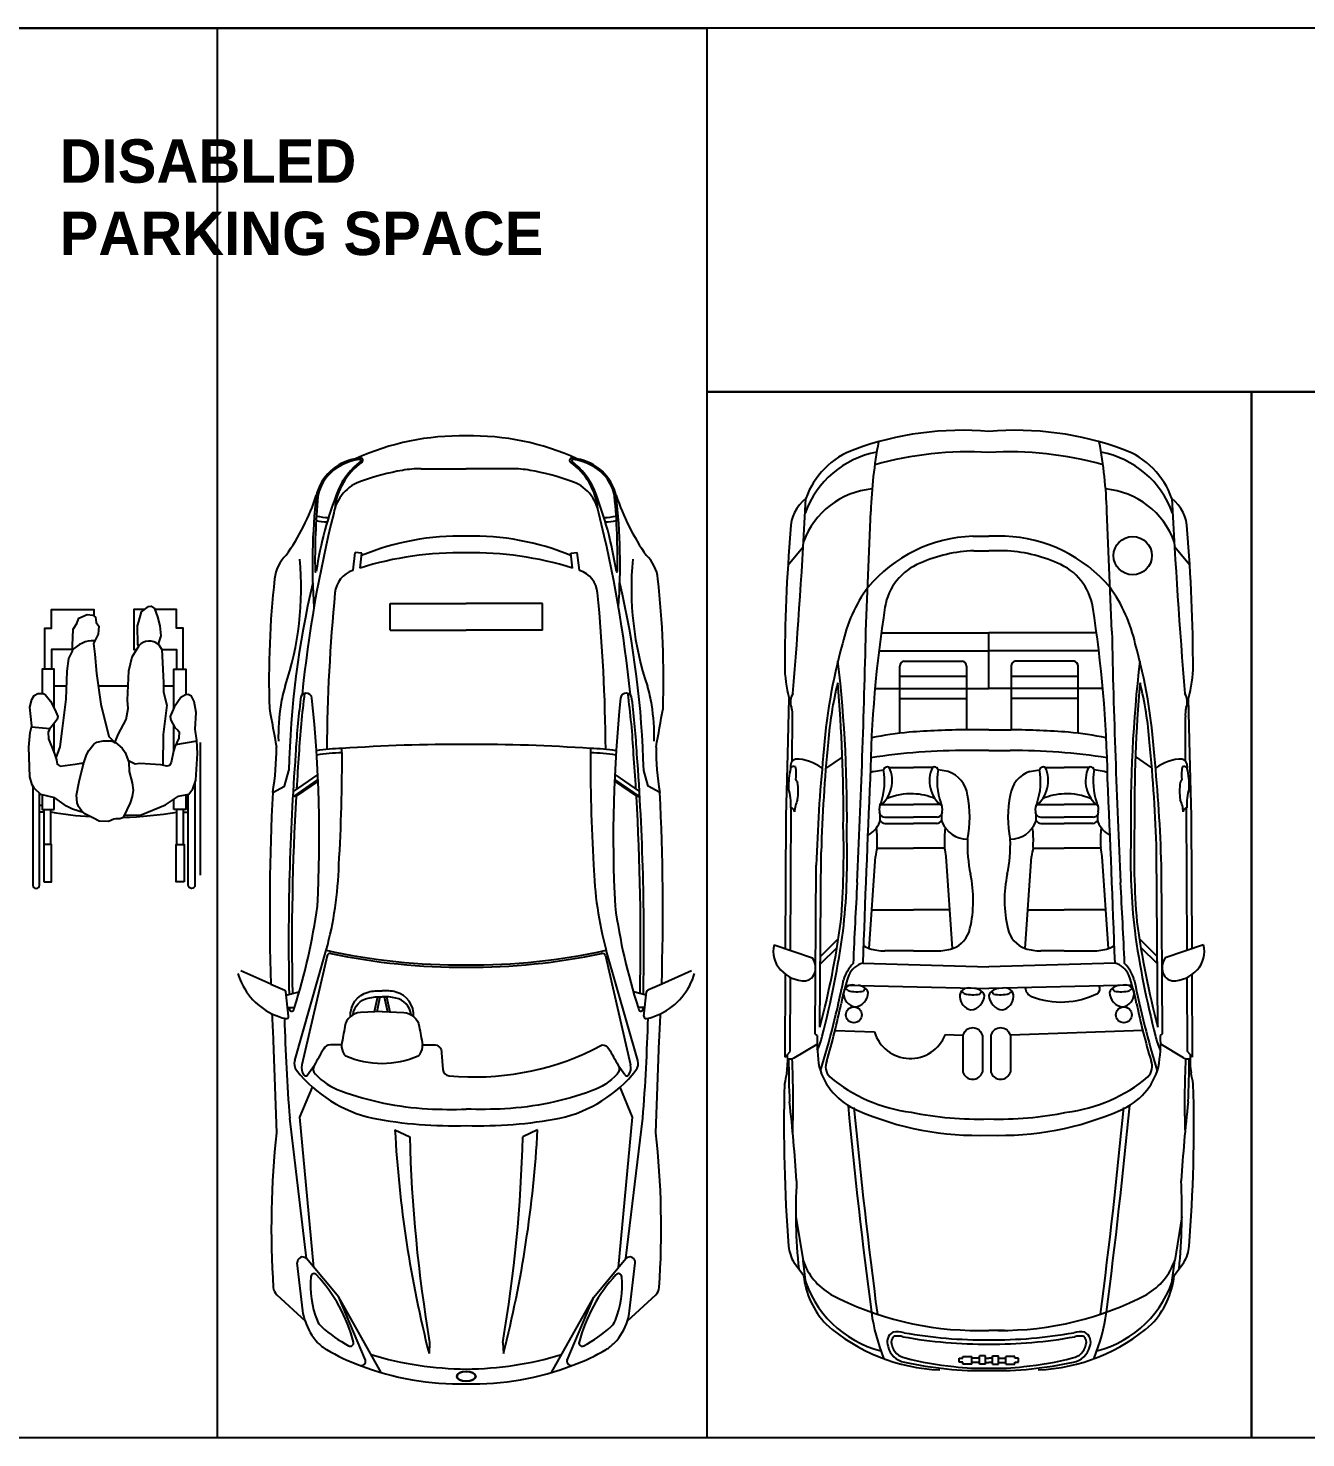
# Model space of a CAD drawing. Header units: inches. Extents: x 478327 to 492265, y -26791 to -22136.
# Drawn here: x 479624.9 to 479860.4, y -23112.3 to -22852.5 of the extents above; entities that cross this region are included whole.
import ezdxf

# ---------------------------------------------------------------- set-up
doc = ezdxf.new("R2010")
doc.units = ezdxf.units.IN
doc.header["$MEASUREMENT"] = 0
for name, color, linetype in [('ceco.net 217 Nissan Z350 - top', 145, 'Continuous'), ('ceco.net 92', 9, 'Continuous'), ('Parking', 7, 'Continuous')]:
    doc.layers.add(name, color=color, linetype=linetype)
doc.styles.get("Standard").update_dxf_attribs({"font": ''})
doc.styles.get('Standard').set_extended_font_data('MicrogrammaSSi', bold=True)

msp = doc.modelspace()

# ---------------------------------------------------------------- linework, layer by layer
at = {"color": 0}
for p, q in [((479629.153, -22967.019), (479629.153, -22967.083)), ((479652.178, -22967.019), (479652.178, -22967.083)), ((479629.643, -22973.774), (479631.969, -22973.774)), ((479637.781, -22973.774), (479643.288, -22973.774)), ((479649.823, -22973.774), (479651.688, -22973.774)), ((479625.493, -22981.283), (479628.83, -22981.598)), ((479652.094, -22984.562), (479656.019, -22983.856)), ((479656.587, -22984.165), (479656.587, -23008.66)), ((479627.439, -22995.8), (479626.949, -22995.8)), ((479627.834, -22997.025), (479626.949, -22997.025)), ((479627.831, -23002.991), (479627.831, -22996.51)), ((479629.055, -23002.991), (479629.055, -22996.51)), ((479652.276, -23002.991), (479652.276, -22996.51)), ((479653.497, -22997.025), (479654.382, -22997.025)), ((479653.501, -23002.991), (479653.501, -22996.51)), ((479653.893, -22995.8), (479654.382, -22995.8))]:
    msp.add_line(p, q, dxfattribs=at)
for points in [[(479627.929, -22970.654), (479627.929, -22963.1), (479629.153, -22963.1), (479629.153, -22959.671), (479636.992, -22959.671), (479636.992, -22960.885)], [(479630.027, -22987.013), (479630.782, -22984.998), (479631.188, -22981.605), (479631.88, -22976.19), (479632.069, -22971.035), (479632.335, -22968.705), (479633.028, -22967.383), (479633.028, -22966.312), (479633.153, -22963.325), (479633.847, -22962.233), (479634.175, -22961.283), (479635.749, -22960.59), (479636.786, -22960.725), (479637.26, -22961.094), (479637.386, -22962.101), (479637.89, -22962.759), (479637.764, -22964.207), (479637.449, -22964.864), (479636.882, -22965.935), (479637.134, -22967.886), (479637.449, -22971.475), (479638.267, -22977.135), (479639.716, -22983.053), (479640.534, -22983.864), (479640.849, -22984.242), (479641.479, -22982.703), (479642.951, -22979.968), (479643.266, -22977.953), (479643.154, -22976.414), (479643.431, -22970.972), (479644.06, -22968.39), (479645.257, -22966.438), (479645.068, -22966.123), (479645.016, -22962.705), (479645.257, -22961.899), (479645.76, -22960.136), (479647.02, -22959.128), (479647.547, -22959.048), (479648.118, -22959.506), (479648.714, -22961.038), (479649.125, -22962.696), (479649.314, -22964.549), (479648.81, -22965.998), (479649.503, -22967.068), (479649.818, -22973.113), (479649.832, -22974.903), (479650.398, -22977.324), (479649.769, -22982.739), (479649.677, -22988.398)], [(479646.341, -22959.671), (479644.34, -22959.671), (479644.34, -22967.019), (479644.901, -22967.019)], [(479653.403, -22970.654), (479653.403, -22963.1), (479652.178, -22963.1), (479652.178, -22959.671), (479648.182, -22959.671)], [(479633.028, -22967.019), (479629.153, -22967.019), (479629.153, -22970.654)], [(479649.471, -22967.019), (479652.178, -22967.019), (479652.178, -22970.654)], [(479629.643, -22977.882), (479629.643, -22970.654), (479627.439, -22970.654), (479627.439, -22975.147)], [(479651.688, -22977.841), (479651.688, -22970.654), (479653.893, -22970.654), (479653.893, -22975.394)], [(479634.993, -22997.115), (479633.028, -22996.485), (479631.915, -22995.932), (479629.775, -22994.407), (479627.172, -22993.769), (479625.997, -22992.617), (479625.575, -22991.966), (479625.178, -22990.539), (479624.987, -22985.049), (479625.241, -22982.353), (479625.556, -22981.094), (479625.178, -22977.694), (479625.547, -22976.248), (479625.997, -22975.553), (479626.645, -22975.154), (479627.638, -22975.145), (479628.012, -22975.364), (479628.956, -22976.56), (479629.775, -22978.135), (479630.325, -22979.389), (479630.216, -22979.961), (479629.271, -22981.094), (479628.767, -22981.724), (479628.552, -22982.303), (479628.606, -22983.529), (479629.662, -22986.109), (479630.09, -22987.39), (479630.216, -22988.209), (479630.782, -22988.524), (479633.553, -22988.209), (479634.615, -22988.02), (479635.119, -22988.02)], [(479642.638, -22997.5), (479643.142, -22997.563), (479645.697, -22997.492), (479650.174, -22995.666), (479652.567, -22994.092), (479654.456, -22993.71), (479655.211, -22992.742), (479655.778, -22991.105), (479656.058, -22986.213), (479655.967, -22983.801), (479655.652, -22981.724), (479655.841, -22978.638), (479655.468, -22976.642), (479654.959, -22975.679), (479654.383, -22975.364), (479653.878, -22975.395), (479653.008, -22975.868), (479651.748, -22977.694), (479651.056, -22979.394), (479651.128, -22980.07), (479651.874, -22981.409), (479652.441, -22981.912), (479652.693, -22982.227), (479652.611, -22983.396), (479651.895, -22985.011), (479651.622, -22985.816), (479651.248, -22987.894), (479650.908, -22988.413), (479650.436, -22988.524), (479649.3, -22988.335), (479645.445, -22988.083), (479644.564, -22988.209), (479643.368, -22987.579)], [(479629.643, -22986.064), (479629.643, -22980.647)], [(479651.688, -22985.622), (479651.688, -22981.075)], [(479637.953, -22998.689), (479636.892, -22998.124), (479635.432, -22997.411), (479634.741, -22996.863), (479634.113, -22995.955), (479633.895, -22995.286), (479633.797, -22993.903), (479634.238, -22991.357), (479635.056, -22988.146), (479635.623, -22986.443), (479636.025, -22985.639), (479636.945, -22984.494), (479637.504, -22984.124), (479638.708, -22983.864), (479640.228, -22983.857), (479640.975, -22984.179), (479642.163, -22985.225), (479642.737, -22986.023), (479643.431, -22987.831), (479643.494, -22989.531), (479644.06, -22991.609), (479644.238, -22992.987), (479644.06, -22994.155), (479643.669, -22995.32), (479642.449, -22997.878), (479642.297, -22998.059), (479641.783, -22998.257), (479641.02, -22998.255), (479640.66, -22998.311), (479639.653, -22998.752), (479637.953, -22998.689)], [(479627.439, -22993.834), (479627.439, -22996.51), (479629.643, -22996.51)], [(479629.643, -22996.51), (479629.643, -22994.375)], [(479653.893, -22993.824), (479653.893, -22996.51), (479651.688, -22996.51)], [(479651.688, -22996.51), (479651.688, -22994.67)]]:
    msp.add_lwpolyline(points, dxfattribs=at)
for points in [[(479625.724, -22992.196), (479625.724, -23010.497, 1), (479626.949, -23010.497), (479626.949, -22993.55, 1)], [(479655.607, -22991.599), (479655.607, -23010.497, -1), (479654.382, -23010.497), (479654.382, -22993.725, -1)]]:
    msp.add_lwpolyline(points, format="xyb", dxfattribs=at)
for points in [[(479627.72, -23009.85), (479629.19, -23009.85), (479629.19, -23002.991), (479627.72, -23002.991)], [(479653.611, -23009.85), (479652.141, -23009.85), (479652.141, -23002.991), (479653.611, -23002.991)]]:
    msp.add_lwpolyline(points, close=True, dxfattribs=at)
for centre, radius, start, end in [((479636.924, -22970.612), 5.183, 88.37102, 138.74368), ((479647.189, -22968.033), 2.546, 48.58269, 139.38443), ((479640.719, -22929.611), 68.384, 260.17991, 266.3301), ((479640.719, -22929.611), 68.384, 271.38188, 279.72999)]:
    msp.add_arc(centre, radius, start, end, dxfattribs=at)
at = {"layer": 'ceco.net 217 Nissan Z350 - top'}
for p, q in [((479697.301, -22933.735), (479705.611, -22933.735)), ((479713.922, -22933.735), (479705.611, -22933.735)), ((479684.755, -22952.447), (479685.146, -22949.166)), ((479686.357, -22949.31), (479685.146, -22949.166)), ((479686.032, -22952.036), (479686.357, -22949.31)), ((479724.865, -22949.31), (479726.077, -22949.166)), ((479725.19, -22952.036), (479724.865, -22949.31)), ((479726.468, -22952.447), (479726.077, -22949.166)), ((479691.587, -22963.474), (479691.587, -22958.595)), ((479691.587, -22958.595), (479705.611, -22958.595)), ((479719.636, -22958.595), (479705.611, -22958.595)), ((479719.636, -22963.474), (479719.636, -22958.595)), ((479691.587, -22963.474), (479705.611, -22963.474)), ((479719.636, -22963.474), (479705.611, -22963.474)), ((479678.279, -22991.017), (479673.628, -22994.233)), ((479678.235, -22990.058), (479673.688, -22993.203)), ((479678.29, -22991.29), (479674.247, -22994.087)), ((479732.933, -22991.29), (479736.976, -22994.087)), ((479732.944, -22991.017), (479737.594, -22994.233)), ((479732.987, -22990.058), (479737.534, -22993.203)), ((479674.247, -22994.087), (479673.628, -22994.233)), ((479736.976, -22994.087), (479737.594, -22994.233)), ((479673.986, -23042.788), (479679.818, -23022.436)), ((479737.237, -23042.788), (479731.405, -23022.436)), ((479679.949, -23023.523), (479675.307, -23043.604)), ((479731.274, -23023.523), (479735.916, -23043.604)), ((479669.587, -23028.708), (479664.078, -23026.259)), ((479747.145, -23026.259), (479741.636, -23028.708)), ((479669.587, -23028.708), (479672.143, -23029.845)), ((479672.855, -23034.638), (479672.382, -23030.173)), ((479672.444, -23030.757), (479674.813, -23030.17)), ((479689.249, -23031.054), (479688.632, -23033.829)), ((479689.711, -23031.055), (479689.1, -23033.805)), ((479690.462, -23031.055), (479691.073, -23033.805)), ((479690.924, -23031.054), (479691.541, -23033.829)), ((479738.779, -23030.757), (479736.41, -23030.17)), ((479738.368, -23034.638), (479738.841, -23030.173)), ((479741.636, -23028.708), (479739.08, -23029.845)), ((479672.685, -23033.036), (479673.945, -23033.023)), ((479738.538, -23033.036), (479737.278, -23033.023)), ((479670.042, -23039.142), (479670.042, -23039.142)), ((479670.042, -23039.142), (479670.648, -23056.103)), ((479740.575, -23056.103), (479741.181, -23039.142)), ((479741.181, -23039.142), (479741.181, -23039.142)), ((479676.356, -23045.469), (479677.59, -23043.698)), ((479734.867, -23045.469), (479733.633, -23043.698)), ((479674.952, -23053.234), (479677.253, -23047.701)), ((479736.271, -23053.234), (479733.97, -23047.701)), ((479676.177, -23079.28), (479673.069, -23053.429)), ((479677.544, -23080.93), (479674.952, -23053.234)), ((479733.678, -23080.93), (479736.271, -23053.234)), ((479735.046, -23079.28), (479738.154, -23053.429)), ((479692.465, -23055.586), (479695.182, -23056.844)), ((479718.757, -23055.586), (479716.041, -23056.844)), ((479675.497, -23088.935), (479674.467, -23080.108)), ((479682.106, -23086.438), (479676.177, -23079.28)), ((479729.117, -23086.438), (479735.046, -23079.28)), ((479735.726, -23088.935), (479736.756, -23080.108)), ((479670.693, -23085.987), (479675.901, -23090.805)), ((479687.028, -23098.004), (479682.106, -23086.438)), ((479689.919, -23100.298), (479682.106, -23086.438)), ((479721.303, -23100.298), (479729.117, -23086.438)), ((479724.195, -23098.004), (479729.117, -23086.438)), ((479735.322, -23090.805), (479740.53, -23085.987)), ((479698.861, -23094.746), (479698.751, -23096.828)), ((479712.362, -23094.746), (479712.472, -23096.828))]:
    msp.add_line(p, q, dxfattribs=at)
for points in [[(479725.087, -22931.777, -0.0255911), (479726.007, -22931.89, -0.0199475)], [(479684.271, -23034.771, -0.3580107), (479687.556, -23030.184, -0.0871424), (479690.087, -23029.961)], [(479684.736, -23034.354, -0.3165607), (479687.556, -23031.301, -0.0871424), (479690.087, -23031.078)], [(479695.902, -23034.771, 0.3580107), (479692.617, -23030.184, 0.0871424), (479690.087, -23029.961)], [(479695.437, -23034.354, 0.3165607), (479692.617, -23031.301, 0.0871424), (479690.087, -23031.078)], [(479690.087, -23033.754), (479686.092, -23033.959, 0.3525811), (479683.223, -23036.522, -0.0080468), (479682.609, -23039.905), (479680.56, -23039.905, 0.2705207), (479679.331, -23040.622, -0.0006141), (479677.59, -23043.698, 0.3317973), (479677.794, -23045.338, 0.1142697), (479682.506, -23048.413, 0.0742459), (479698.486, -23051.694, 0.0216863), (479705.611, -23051.771, 0.0216863)], [(479690.087, -23033.754), (479694.082, -23033.959, -0.3525811), (479696.95, -23036.522, 0.0080468), (479697.564, -23039.905), (479699.613, -23039.905)], [(479699.613, -23039.905, -0.4601813), (479701.031, -23041.389), (479701.309, -23044.447, 0.3618826), (479702.489, -23045.629, 0.136022), (479728.888, -23040.85, 0.0155747)], [(479728.888, -23040.85), (479730.663, -23039.905, -0.2705207), (479731.892, -23040.622, 0.0006141), (479733.633, -23043.698, -0.3317973), (479733.428, -23045.338, -0.1142697), (479728.716, -23048.413, -0.0742459), (479712.737, -23051.694, -0.0216863), (479705.611, -23051.771)], [(479675.901, -23090.805, -0.0465277), (479675.497, -23088.935)]]:
    msp.add_lwpolyline(points, format="xyb", dxfattribs=at)
for points in [[(479669.944, -22993.391), (479672.099, -22992.251), (479672.908, -22989.356)], [(479741.279, -22993.391), (479739.124, -22992.251), (479738.315, -22989.356)]]:
    msp.add_lwpolyline(points, dxfattribs=at)
for centre, radius, start, end in [((479704.589, -22974.413), 46.729, 88.74657, 114.49334), ((479706.634, -22974.413), 46.729, 65.50666, 91.25343), ((479686.775, -22940.817), 9.063, 99.90408, 166.37523), ((479686.904, -22941.206), 9.205, 95.90513, 139.58779), ((479693.491, -22942.443), 12.201, 125.52571, 173.82302), ((479694.207, -22942.994), 13.329, 127.45529, 156.50796), ((479686.775, -22940.817), 9.063, 94.04032, 99.90408), ((479685.978, -22932.252), 0.203, 307.45529, 95.90513), ((479686.165, -22932.183), 0.407, 305.52571, 94.04032), ((479725.058, -22932.183), 0.407, 85.95968, 234.47429), ((479717.732, -22942.443), 12.201, 6.17698, 54.47429), ((479725.245, -22932.252), 0.203, 84.09487, 232.54471), ((479717.015, -22942.994), 13.329, 23.49204, 52.54471), ((479724.319, -22941.206), 9.205, 40.41221, 84.09487), ((479724.448, -22940.817), 9.063, 13.62477, 80.09592), ((479701.334, -22977.534), 44.142, 99.74992, 109.87602), ((479697.301, -22954.063), 20.328, 90, 99.74992), ((479713.922, -22954.063), 20.328, 80.25008, 90), ((479709.889, -22977.534), 44.142, 70.12398, 80.25008), ((479746.64, -22963.118), 69.48, 158.52475, 171.35925), ((479686.238, -22940.261), 8.09, 141.62253, 169.97342), ((479688.581, -22943.179), 7.505, 107.48459, 170.52226), ((479722.642, -22943.179), 7.505, 9.47774, 72.51541), ((479664.583, -22963.118), 69.48, 8.64075, 21.47525), ((479724.985, -22940.261), 8.09, 10.02658, 38.37747), ((479638.281, -22925.558), 41.8, 324.77551, 341.70132), ((479788.725, -22951.239), 111.468, 173.53232, 184.12669), ((479804.336, -22950.561), 126.607, 174.69404, 180.9527), ((479606.887, -22950.561), 126.607, 359.0473, 5.30596), ((479622.498, -22951.239), 111.468, 355.87331, 6.46768), ((479772.942, -22925.558), 41.8, 198.29869, 215.22449), ((479913.055, -22999.609), 238.94, 166.03428, 174.18952), ((479681.061, -22925.807), 16.943, 259.54855, 267.14963), ((479498.168, -22999.609), 238.94, 5.81048, 13.96572), ((479730.162, -22925.807), 16.943, 272.85037, 280.45145), ((479681.061, -22925.807), 17.756, 259.86931, 266.50272), ((479730.162, -22925.807), 17.756, 273.49728, 280.13069), ((479704.223, -22993.04), 46.871, 88.30193, 112.47118), ((479707, -22993.04), 46.871, 67.52882, 91.69807), ((479677.178, -22954.71), 6.928, 133.2966, 174.49553), ((479618.239, -22955.751), 56.939, 341.49303, 5.37043), ((479704.758, -23012.45), 63.249, 89.22683, 107.22106), ((479706.465, -23012.45), 63.249, 72.77894, 90.77317), ((479792.984, -22955.751), 56.939, 174.62957, 198.50697), ((479734.045, -22954.71), 6.928, 5.50447, 46.7034), ((479677.848, -22952.664), 0.102, 180.9527, 351.35925), ((479686.26, -22957.088), 4.879, 108.4757, 174.53546), ((479704.758, -23012.45), 63.249, 108.43649, 108.4757), ((479706.465, -23012.45), 63.249, 71.5243, 71.56351), ((479724.963, -22957.088), 4.879, 5.46454, 71.5243), ((479733.375, -22952.664), 0.102, 188.64075, 359.0473), ((479834.744, -22972.499), 165.494, 173.59771, 181.87245), ((479843.905, -22993.566), 171.049, 166.89038, 178.58947), ((479567.318, -22993.566), 171.049, 1.41053, 13.10962), ((479576.479, -22972.499), 165.494, 358.12755, 6.40228), ((480015.462, -22988.581), 335.583, 174.53546, 179.46579), ((479395.761, -22988.581), 335.583, 0.53421, 5.46454), ((479691.51, -22980.277), 20.328, 161.49303, 171.36583), ((479719.713, -22980.277), 20.328, 8.63417, 18.50697), ((479820.586, -22994.593), 146.672, 172.79757, 176.78002), ((479821.195, -22994.593), 146.672, 172.3693, 176.78002), ((479676.123, -22976.125), 1.052, 4.28067, 184.28067), ((479430.948, -23001.716), 247.562, 357.06726, 5.95157), ((479980.274, -23001.716), 247.562, 174.04843, 182.93274), ((479735.1, -22976.125), 1.052, 355.71933, 175.71933), ((479590.027, -22994.593), 146.672, 3.21998, 7.6307), ((479590.637, -22994.593), 146.672, 3.21998, 7.20243), ((481693.615, -22615.913), 2056.389, 190.138821, 190.340527), ((479710.317, -22983.133), 39.35, 171.36583, 181.1753), ((479700.906, -22983.133), 39.35, 358.8247, 8.63417), ((477716.959, -22615.796), 2057.048, 349.659512, 349.861153), ((479620.091, -22985.119), 50.535, 350.57801, 0.09936), ((480143.445, -23021.085), 470.583, 175.76751, 181.16211), ((480144.055, -23021.085), 470.583, 175.76751, 176.54955), ((479683.08, -23017.412), 32.119, 90.67258, 99.1168), ((479683.08, -23017.412), 31.306, 90.68021, 99.26016), ((479371.89, -22987.757), 310.823, 356.50074, 0.45368), ((479703.192, -23271.169), 286.607, 89.5164, 94.09945), ((479708.03, -23271.169), 286.607, 85.90055, 90.4836), ((480039.333, -22987.757), 310.823, 179.54632, 183.49926), ((479728.142, -23017.412), 31.306, 80.73984, 89.31979), ((479728.142, -23017.412), 32.119, 80.8832, 89.32742), ((479267.168, -23021.085), 470.583, 3.45045, 4.23249), ((479267.778, -23021.085), 470.583, 358.83789, 4.23249), ((479791.132, -22985.119), 50.535, 179.90064, 189.42199), ((480095.373, -23015.355), 425.996, 177.04463, 181.79629), ((480144.055, -23021.085), 470.583, 176.711, 181.14379), ((479267.168, -23021.085), 470.583, 358.85621, 3.289), ((479315.85, -23015.355), 425.996, 358.20371, 2.95537), ((479614.42, -23004.771), 67.742, 344.88399, 358.3444), ((479796.803, -23004.771), 67.742, 181.6556, 195.11601), ((479566.456, -22998.765), 112.816, 342.32212, 352.04324), ((479844.767, -22998.765), 112.816, 187.95676, 197.67788), ((479704.637, -22910.297), 114.887, 257.51922, 270.48596), ((479680.543, -23023.66), 0.61, 77.95893, 166.98413), ((479704.637, -22910.704), 114.887, 257.95893, 270.48596), ((479706.586, -22910.297), 114.887, 269.51404, 282.48078), ((479706.586, -22910.704), 114.887, 269.51404, 282.04107), ((479730.68, -23023.66), 0.61, 13.01587, 102.04107), ((479675.022, -23023.4), 11.976, 196.21125, 244.11173), ((479736.201, -23023.4), 11.976, 295.88827, 343.78875), ((479671.977, -23030.216), 0.407, 6.05154, 66.02813), ((479739.245, -23030.216), 0.407, 113.97187, 173.94846), ((480143.445, -23021.085), 470.583, 181.45481, 181.48929), ((479673.427, -23033.305), 0.407, 181.48929, 342.1051), ((479566.456, -22998.765), 112.816, 342.1051, 342.32212), ((479844.767, -22998.765), 112.816, 197.67788, 197.8949), ((479737.796, -23033.305), 0.407, 197.8949, 358.51071), ((479267.778, -23021.085), 470.583, 358.51071, 358.54519), ((479675.022, -23023.4), 11.976, 244.11173, 257.15855), ((480095.373, -23015.355), 425.996, 182.53203, 183.20101), ((480035.821, -23024.993), 363.865, 181.57792, 184.48213), ((479672.451, -23034.68), 0.407, 257.15855, 6.05154), ((479375.402, -23024.993), 363.865, 355.51787, 358.42208), ((479738.772, -23034.68), 0.407, 173.94846, 282.84145), ((479736.201, -23023.4), 11.976, 282.84145, 295.88827), ((479315.85, -23015.355), 425.996, 356.79899, 357.46797), ((479686.085, -23039.905), 3.476, 180, 208.53393), ((479683.745, -23041.177), 0.813, 208.53393, 246.16199), ((479696.428, -23041.177), 0.813, 293.83801, 331.46607), ((479694.088, -23039.905), 3.476, 331.46607, 0), ((479675.94, -23043.348), 2.033, 164.01006, 218.34326), ((479677.536, -23044.119), 2.288, 166.98413, 216.42865), ((479690.087, -23026.826), 16.503, 246.16199, 293.83801), ((479733.687, -23044.119), 2.288, 323.57135, 13.01587), ((479735.283, -23043.348), 2.033, 321.65674, 15.98994), ((479693.852, -23029.18), 24.87, 218.34326, 257.24575), ((479676.022, -23045.236), 0.407, 216.42865, 325.13906), ((479717.371, -23029.18), 24.87, 282.75425, 321.65674), ((479735.201, -23045.236), 0.407, 214.86094, 323.57135), ((479703.298, -22974.085), 80.746, 259.34001, 271.64196), ((479707.925, -22974.085), 80.746, 268.35804, 280.65999), ((479831.856, -23073.779), 162.175, 173.74291, 183.83692), ((479907.56, -23043.904), 215.411, 183.1086, 194.22245), ((479963.843, -23049.893), 268.751, 181.48207, 189.6074), ((479447.38, -23049.893), 268.751, 350.3926, 358.51793), ((479503.663, -23043.904), 215.411, 345.77755, 356.8914), ((479579.366, -23073.779), 162.175, 356.16308, 6.25709), ((479675.48, -23080.019), 1.016, 46.67469, 185.00645), ((479735.743, -23080.019), 1.016, 354.99355, 133.32531), ((479694.642, -23084.203), 17.751, 174.95091, 201.42073), ((479677.568, -23082.695), 0.61, 42.53067, 174.95091), ((479656.199, -23102.297), 29.608, 14.85236, 42.53067), ((479755.024, -23102.297), 29.608, 137.46933, 165.14764), ((479716.581, -23084.203), 17.751, 338.57927, 5.04909), ((479733.655, -23082.695), 0.61, 5.04909, 137.46933), ((479672.074, -23084.495), 2.033, 183.83692, 227.22915), ((479739.149, -23084.495), 2.033, 312.77085, 356.16308), ((479685.726, -23087.703), 10.303, 197.52515, 223.65422), ((479680.956, -23089.573), 3.049, 201.42073, 228.34894), ((479730.267, -23089.573), 3.049, 311.65106, 338.57927), ((479725.497, -23087.703), 10.303, 316.34578, 342.47485), ((479725.497, -23087.703), 10.303, 342.47485, 353.13053), ((479697.45, -23071.028), 27.868, 228.34894, 240.98184), ((479713.772, -23071.028), 27.868, 299.01816, 311.65106), ((479683.566, -23089.763), 7.318, 223.65422, 239.36825), ((479698.527, -23064.498), 36.68, 239.36825, 249.94029), ((479684.228, -23094.864), 0.61, 240.98184, 14.85236), ((479712.696, -23064.498), 36.68, 290.05971, 300.63175), ((479726.995, -23094.864), 0.61, 165.14764, 299.01816), ((479727.657, -23089.763), 7.318, 300.63175, 316.34578), ((479686.237, -23098.194), 0.813, 248.99141, 13.5083), ((479706.24, -23036.267), 63.405, 253.34473, 269.43196), ((479704.983, -23036.267), 63.405, 270.56804, 286.65527), ((479724.986, -23098.194), 0.813, 166.4917, 291.00859), ((479704.602, -23050.373), 52.04, 248.99141, 271.11134), ((479706.621, -23050.373), 52.04, 268.88866, 291.00859)]:
    msp.add_arc(centre, radius, start, end, dxfattribs=at)
at = {"layer": 'ceco.net 217 Nissan Z350 - top', "extrusion": (0, 0, -1)}
msp.add_ellipse((479705.611, -23101.011), major_axis=(-1.738, 0), ratio=0.5214678, dxfattribs=at)
at = {"layer": 'ceco.net 217 Nissan Z350 - top'}
msp.add_ellipse((479705.611, -23101.011), major_axis=(1.738, 0), ratio=0.5214678, dxfattribs=at)
at = {"layer": 'ceco.net 92', "linetype": 'ByBlock', "ltscale": 0.4}
for p, q in [((479779.28, -22963.68), (479780.185, -22941.603)), ((479824.605, -22963.68), (479823.7, -22941.603)), ((479764.911, -22951.491), (479767.721, -22948.111)), ((479798.956, -22946.175), (479801.942, -22946.175)), ((479804.929, -22946.175), (479801.942, -22946.175)), ((479838.974, -22951.491), (479836.164, -22948.111)), ((479799.169, -22948.837), (479801.942, -22948.837)), ((479804.716, -22948.837), (479801.942, -22948.837)), ((479782.1, -22963.956), (479801.942, -22963.956)), ((479821.785, -22963.956), (479801.942, -22963.956)), ((479801.942, -22974.216), (479801.942, -22963.956)), ((479781.669, -22967.322), (479801.942, -22967.322)), ((479822.215, -22967.322), (479801.942, -22967.322)), ((479785.51, -22982.485), (479785.51, -22970.095)), ((479786.247, -22969.221), (479797.096, -22969.221)), ((479797.832, -22970.095), (479797.832, -22981.849)), ((479806.053, -22970.095), (479806.053, -22981.849)), ((479817.638, -22969.221), (479806.789, -22969.221)), ((479818.374, -22982.485), (479818.374, -22970.095)), ((479785.51, -22971.99), (479797.832, -22971.99)), ((479806.053, -22971.99), (479818.374, -22971.99)), ((479764.881, -22986.318), (479765.149, -22976.066)), ((479780.945, -22974.216), (479801.942, -22974.216)), ((479785.51, -22976.101), (479797.832, -22976.101)), ((479822.94, -22974.216), (479801.942, -22974.216)), ((479818.374, -22976.101), (479806.053, -22976.101)), ((479839.004, -22986.318), (479838.736, -22976.066)), ((479765.683, -22987.676), (479765.729, -22979.474)), ((479801.942, -22981.849), (479797.832, -22981.849)), ((479801.942, -22981.849), (479806.053, -22981.849)), ((479838.202, -22987.676), (479838.156, -22979.474)), ((479764.588, -22997.77), (479764.881, -22986.318)), ((479771.876, -22988.973), (479774.936, -22986.881)), ((479801.942, -22985.678), (479798.01, -22985.678)), ((479801.942, -22985.678), (479805.875, -22985.678)), ((479832.002, -22988.88), (479828.953, -22986.774)), ((479839.296, -22997.77), (479839.004, -22986.318)), ((479780.674, -22989.54), (479782.513, -22989.232)), ((479783.578, -22988.779), (479788.042, -22988.779)), ((479791.54, -22988.779), (479788.042, -22988.779)), ((479794.444, -22989.54), (479792.606, -22989.232)), ((479809.441, -22989.54), (479811.279, -22989.232)), ((479812.345, -22988.779), (479815.843, -22988.779)), ((479820.307, -22988.779), (479815.843, -22988.779)), ((479823.211, -22989.54), (479821.372, -22989.232)), ((479765.395, -23022.501), (479765.511, -22996.24)), ((479782.156, -22995.609), (479788.042, -22995.609)), ((479792.962, -22995.609), (479788.042, -22995.609)), ((479810.923, -22995.609), (479815.843, -22995.609)), ((479821.729, -22995.609), (479815.843, -22995.609)), ((479838.489, -23022.501), (479838.374, -22996.24)), ((479764.481, -23022.194), (479764.588, -22997.77)), ((479782.737, -22997.969), (479788.042, -22997.969)), ((479782.751, -22999.13), (479788.042, -22999.13)), ((479792.381, -22997.969), (479788.042, -22997.969)), ((479792.367, -22999.13), (479788.042, -22999.13)), ((479811.504, -22997.969), (479815.843, -22997.969)), ((479811.517, -22999.13), (479815.843, -22999.13)), ((479821.148, -22997.969), (479815.843, -22997.969)), ((479821.134, -22999.13), (479815.843, -22999.13)), ((479839.404, -23022.194), (479839.296, -22997.77)), ((479770.812, -23036.66), (479771.023, -23004.34)), ((479779.885, -23022.159), (479781.032, -23005.181)), ((479781.302, -23003.693), (479788.042, -23003.693)), ((479793.816, -23003.693), (479788.042, -23003.693)), ((479795.233, -23022.159), (479794.086, -23005.181)), ((479808.651, -23022.159), (479809.798, -23005.181)), ((479810.069, -23003.693), (479815.843, -23003.693)), ((479822.583, -23003.693), (479815.843, -23003.693)), ((479824, -23022.159), (479822.853, -23005.181)), ((479833.073, -23036.66), (479832.862, -23004.34)), ((479769.928, -23037.904), (479770.139, -23006.805)), ((479833.957, -23037.904), (479833.746, -23006.805)), ((479780.367, -23015.017), (479788.042, -23015.017)), ((479794.751, -23015.017), (479788.042, -23015.017)), ((479809.134, -23015.017), (479815.843, -23015.017)), ((479823.517, -23015.017), (479815.843, -23015.017)), ((479770.897, -23023.613), (479774.213, -23020.343)), ((479832.988, -23023.613), (479829.672, -23020.343)), ((479762.371, -23021.485), (479769.42, -23023.853)), ((479770.888, -23024.96), (479773.952, -23021.963)), ((479788.042, -23022.599), (479782.74, -23022.599)), ((479788.042, -23022.599), (479792.378, -23022.599)), ((479815.843, -23022.599), (479811.506, -23022.599)), ((479815.843, -23022.599), (479821.145, -23022.599)), ((479832.996, -23024.96), (479829.933, -23021.963)), ((479841.514, -23021.485), (479834.465, -23023.853)), ((479778.693, -23024.842), (479801.942, -23025.515)), ((479825.191, -23024.842), (479801.942, -23025.515)), ((479764.393, -23042.166), (479764.46, -23026.919)), ((479765.314, -23041.114), (479765.374, -23027.481)), ((479838.571, -23041.114), (479838.511, -23027.481)), ((479839.492, -23042.166), (479839.425, -23026.919)), ((479775.539, -23028.905), (479801.942, -23029.555)), ((479828.346, -23028.905), (479801.942, -23029.555)), ((479770.299, -23038.198), (479769.928, -23037.904)), ((479773.586, -23037.275), (479780.851, -23037.533)), ((479793.919, -23037.997), (479797.159, -23038.112)), ((479797.151, -23038.141), (479797.151, -23044.922)), ((479800.763, -23038.141), (479800.763, -23044.922)), ((479802.304, -23038.141), (479802.304, -23044.922)), ((479830.299, -23037.275), (479805.916, -23038.141)), ((479805.916, -23038.141), (479805.916, -23044.922)), ((479833.585, -23038.198), (479833.957, -23037.904)), ((479764.393, -23042.166), (479765.314, -23041.114)), ((479766.04, -23042.323), (479770.277, -23039.769)), ((479837.845, -23042.323), (479833.608, -23039.769)), ((479839.492, -23042.166), (479838.571, -23041.114)), ((479766.355, -23071.583), (479767.686, -23079.646)), ((479837.53, -23071.583), (479836.199, -23079.646)), ((479767.792, -23082.429), (479765.998, -23080.032)), ((479768.233, -23083.795), (479767.686, -23079.646)), ((479835.652, -23083.795), (479836.199, -23079.646)), ((479836.092, -23082.429), (479837.887, -23080.032)), ((479799.081, -23092.542), (479801.942, -23092.542)), ((479804.804, -23092.542), (479801.942, -23092.542)), ((479796.476, -23098.409), (479796.476, -23097.664)), ((479796.476, -23097.664), (479797.163, -23097.664)), ((479797.163, -23098.409), (479796.476, -23098.409)), ((479797.163, -23097.326), (479798.817, -23097.326)), ((479797.163, -23097.664), (479797.163, -23097.326)), ((479797.163, -23098.782), (479797.163, -23098.409)), ((479798.817, -23098.782), (479797.163, -23098.782)), ((479798.817, -23098.782), (479798.817, -23097.326)), ((479800.187, -23097.651), (479798.817, -23097.651)), ((479800.187, -23098.456), (479798.817, -23098.456)), ((479800.187, -23098.772), (479800.187, -23097.222)), ((479801.297, -23097.222), (479800.187, -23097.222)), ((479801.297, -23098.772), (479800.187, -23098.772)), ((479801.297, -23098.772), (479801.297, -23097.222)), ((479801.297, -23097.651), (479801.942, -23097.651)), ((479801.297, -23098.456), (479801.942, -23098.456)), ((479802.587, -23097.651), (479801.942, -23097.651)), ((479802.587, -23098.456), (479801.942, -23098.456)), ((479802.587, -23098.772), (479802.587, -23097.222)), ((479802.587, -23097.222), (479803.698, -23097.222)), ((479802.587, -23098.772), (479803.698, -23098.772)), ((479803.698, -23098.772), (479803.698, -23097.222)), ((479803.698, -23097.651), (479805.068, -23097.651)), ((479803.698, -23098.456), (479805.068, -23098.456)), ((479806.722, -23097.326), (479805.068, -23097.326)), ((479805.068, -23098.782), (479805.068, -23097.326)), ((479805.068, -23098.782), (479806.722, -23098.782)), ((479806.722, -23097.664), (479806.722, -23097.326)), ((479807.408, -23097.664), (479806.722, -23097.664)), ((479806.722, -23098.409), (479807.408, -23098.409)), ((479806.722, -23098.782), (479806.722, -23098.409)), ((479807.408, -23098.409), (479807.408, -23097.664))]:
    msp.add_line(p, q, dxfattribs=at)
for centre, radius in [((479828.463, -22949.752), 3.53), ((479777.061, -23034.378), 1.46), ((479826.824, -23034.378), 1.46)]:
    msp.add_circle(centre, radius, dxfattribs=at)
for centre, radius, start, end in [((479797.064, -22984.373), 57.733, 85.15275, 110.11772), ((479806.821, -22984.373), 57.733, 69.88228, 94.84725), ((479863.123, -22944.228), 82.98, 169.24931, 178.18705), ((479740.762, -22944.228), 82.98, 1.81295, 10.75069), ((479784.484, -22947.852), 17.462, 100.65667, 160.05637), ((479782.196, -22944.102), 14.806, 109.69244, 160.85492), ((479798.23, -22994.895), 64.267, 86.68831, 105.63873), ((479805.655, -22994.895), 64.267, 74.36127, 93.31169), ((479819.401, -22947.852), 17.462, 19.94363, 79.34333), ((479821.689, -22944.102), 14.806, 19.14508, 70.30756), ((479781.766, -22952.288), 14.893, 95.18545, 159.95994), ((479822.119, -22952.288), 14.893, 20.04006, 84.81455), ((479772.627, -22944.975), 7.234, 127.64394, 179.74125), ((478550.019, -22876.637), 1219.797, 355.366428, 357.057854), ((481053.865, -22876.637), 1219.797, 182.942146, 184.633572), ((479831.258, -22944.975), 7.234, 0.25875, 52.35606), ((480069.81, -22970.631), 305.5, 175.17651, 180.02156), ((479534.075, -22970.631), 305.5, 359.97844, 4.82349), ((479799.894, -22972.594), 26.436, 92.03429, 140.11434), ((479803.99, -22972.594), 26.436, 39.88566, 87.96571), ((479800.145, -22975.464), 26.645, 92.09839, 114.04365), ((479803.74, -22975.464), 26.645, 65.95635, 87.90161), ((479793.183, -22960.912), 10.527, 111.71014, 170.89698), ((479810.702, -22960.912), 10.527, 9.10302, 68.28986), ((479801.858, -22971.846), 27.524, 143.93427, 167.70684), ((479802.027, -22971.846), 27.524, 12.29316, 36.06573), ((480009.133, -22994.723), 229.108, 171.09195, 179.03344), ((479594.752, -22994.723), 229.108, 0.96656, 8.90805), ((477845.447, -22919.95), 1934.327, 357.33196, 358.704602), ((481758.438, -22919.95), 1934.327, 181.295398, 182.66804), ((479872.383, -22993.313), 101.178, 164.33052, 176.21711), ((479731.501, -22993.313), 101.178, 3.78289, 15.66948), ((479788.202, -22969.707), 23.913, 182.48827, 197.29565), ((479525.463, -22998.076), 250.334, 359.066, 6.6276), ((479786.411, -22970.107), 0.901, 100.52916, 179.26727), ((479796.931, -22970.107), 0.901, 0.73273, 79.47084), ((479806.954, -22970.107), 0.901, 100.52916, 179.26727), ((479817.474, -22970.107), 0.901, 0.73273, 79.47084), ((480078.421, -22998.076), 250.334, 173.3724, 180.934), ((479815.683, -22969.707), 23.913, 342.70435, 357.51173), ((479841.09, -22989.602), 68.994, 166.23059, 175.48677), ((479502.9, -22997.032), 272.226, 359.43889, 5.02657), ((480100.985, -22997.032), 272.226, 174.97343, 180.56111), ((479762.795, -22989.602), 68.994, 4.51323, 13.76941), ((479768.071, -22976.69), 2.704, 145.96272, 202.84642), ((479835.814, -22976.69), 2.704, 337.15358, 34.03728), ((479760.692, -22979.038), 5.056, 355.05314, 14.87788), ((479843.193, -22979.038), 5.056, 165.12212, 184.94686), ((479800.08, -23160.404), 178.569, 90.72142, 94.11726), ((479803.805, -23160.404), 178.569, 85.88274, 89.27858), ((480061.445, -23012.748), 290.544, 174.35585, 178.34187), ((479793.73, -23050.004), 68.017, 95.45938, 101.38089), ((479810.154, -23050.004), 68.017, 78.61911, 84.54062), ((479542.439, -23012.748), 290.544, 1.65813, 5.64415), ((480060.561, -23015.212), 290.544, 174.35585, 178.34187), ((479797.532, -23100.043), 114.366, 89.76048, 98.73939), ((479806.353, -23100.043), 114.366, 81.26061, 90.23952), ((479543.324, -23015.212), 290.544, 1.65813, 5.64415), ((479778.385, -22992.102), 13.369, 166.3848, 182.31568), ((479766.832, -22988.611), 1.481, 111.72869, 193.40795), ((479766.014, -22989.292), 0.708, 65.20591, 151.60733), ((479766.246, -22995.302), 8.066, 52.04383, 89.73319), ((479758.553, -22990.079), 7.889, 352.58524, 10.44837), ((479782.417, -22994.603), 5.354, 109.00232, 115.90523), ((479778.284, -22991.24), 5.838, 307.07267, 24.92882), ((479770.929, -22991.413), 11.787, 340.80124, 10.66299), ((479783.231, -22989.442), 0.748, 62.31818, 163.66705), ((479796.834, -22991.24), 5.838, 155.07118, 232.92733), ((479791.888, -22989.442), 0.748, 16.33295, 117.68182), ((479804.189, -22991.413), 11.787, 169.33701, 199.19876), ((479792.701, -22994.603), 5.354, 7.61599, 70.99768), ((479811.184, -22994.603), 5.354, 109.00232, 172.38401), ((479807.051, -22991.24), 5.838, 307.07267, 24.92882), ((479799.696, -22991.413), 11.787, 340.80124, 10.66299), ((479811.997, -22989.442), 0.748, 62.31818, 163.66705), ((479825.6, -22991.24), 5.838, 155.07118, 232.92733), ((479820.654, -22989.442), 0.748, 16.33295, 117.68182), ((479832.956, -22991.413), 11.787, 169.33701, 199.19876), ((479821.468, -22994.603), 5.354, 64.09477, 70.99768), ((479837.639, -22995.302), 8.066, 90.26681, 127.95617), ((479845.332, -22990.079), 7.889, 169.55163, 187.41476), ((479837.871, -22989.292), 0.708, 28.39267, 114.79409), ((479837.053, -22988.611), 1.481, 346.59205, 68.27131), ((479825.5, -22992.102), 13.369, 357.68432, 13.6152), ((479767.585, -22990.574), 1.318, 203.40773, 226.84543), ((479755.229, -22993.163), 11.57, 352.10007, 8.08579), ((483583.417, -23160.538), 3807.142, 177.445559, 177.95741), ((476020.468, -23160.538), 3807.142, 2.04259, 2.554441), ((479848.656, -22993.163), 11.57, 171.91421, 187.89993), ((479836.3, -22990.574), 1.318, 313.15457, 336.59227), ((479756.614, -22995.386), 8.848, 354.60527, 18.06689), ((479771.524, -22997.178), 5.409, 153.3599, 177.98376), ((479787.45, -23004.588), 10.943, 86.90139, 113.46232), ((479787.668, -23004.588), 10.943, 66.53768, 88.03929), ((479778.696, -22997.914), 19.725, 348.03706, 11.76209), ((479825.188, -22997.914), 19.725, 168.23791, 191.96294), ((479816.217, -23004.588), 10.943, 91.96071, 113.46232), ((479816.434, -23004.588), 10.943, 66.53768, 93.09861), ((479832.361, -22997.178), 5.409, 2.01624, 26.6401), ((479847.27, -22995.386), 8.848, 161.93311, 185.39473), ((479765.252, -22997.072), 0.871, 5.53786, 78.62825), ((479784.007, -22996.469), 2.276, 148.76482, 192.67953), ((479777.944, -22997.997), 3.977, 348.05537, 14.98799), ((479782.911, -22996.717), 1.264, 215.66924, 262.09406), ((479792.207, -22996.717), 1.264, 277.90594, 324.33076), ((479791.112, -22996.469), 2.276, 347.32047, 31.23518), ((479797.174, -22997.997), 3.977, 165.01201, 191.94463), ((479812.773, -22996.469), 2.276, 148.76482, 192.67953), ((479806.711, -22997.997), 3.977, 348.05537, 14.98799), ((479811.678, -22996.717), 1.264, 215.66924, 262.09406), ((479820.974, -22996.717), 1.264, 277.90594, 324.33076), ((479819.878, -22996.469), 2.276, 347.32047, 31.23518), ((479825.941, -22997.997), 3.977, 165.01201, 191.94463), ((479838.633, -22997.072), 0.871, 101.37175, 174.46214), ((479618.679, -23004.487), 156.507, 355.3262, 1.75351), ((479777.081, -22996.861), 5.142, 299.38487, 337.60254), ((479780.734, -23000.357), 0.553, 5.14732, 40.39237), ((479783.144, -22997.562), 1.616, 218.5437, 255.91125), ((479791.974, -22997.562), 1.616, 284.08875, 321.4563), ((479798.037, -22996.861), 5.142, 202.39746, 269.5168), ((479794.384, -23000.357), 0.553, 139.60763, 174.85268), ((479805.848, -22996.861), 5.142, 270.4832, 337.60254), ((479809.501, -23000.357), 0.553, 5.14732, 40.39237), ((479811.911, -22997.562), 1.616, 218.5437, 255.91125), ((479820.741, -22997.562), 1.616, 284.08875, 321.4563), ((479826.804, -22996.861), 5.142, 202.39746, 240.61513), ((479823.151, -23000.357), 0.553, 139.60763, 174.85268), ((479985.205, -23004.487), 156.507, 178.24649, 184.6738), ((479662.248, -23005.787), 113.574, 353.3728, 1.83178), ((479761.142, -23002.206), 20.232, 356.15266, 5.38676), ((479813.976, -23002.206), 20.232, 174.61324, 183.84734), ((479827.266, -23002.764), 29.282, 178.51118, 191.19139), ((479776.619, -23002.764), 29.282, 348.80861, 1.48882), ((479789.909, -23002.206), 20.232, 356.15266, 5.38676), ((479842.743, -23002.206), 20.232, 174.61324, 183.84734), ((479941.637, -23005.787), 113.574, 178.16822, 186.6272), ((479824.46, -23012.308), 44.009, 168.54011, 170.6809), ((479750.658, -23012.308), 44.009, 9.3191, 11.45989), ((479853.227, -23012.308), 44.009, 168.54011, 170.6809), ((479779.425, -23012.308), 44.009, 9.3191, 11.45989), ((480769.344, -23067.893), 993.355, 176.658433, 177.52077), ((479776.272, -23013.288), 22.789, 346.79516, 12.26599), ((479827.613, -23013.288), 22.789, 167.73401, 193.20484), ((478834.541, -23067.893), 993.355, 2.47923, 3.341567), ((479612.752, -22995.206), 163.406, 345.30416, 352.25067), ((479991.133, -22995.206), 163.406, 187.74933, 194.69584), ((479613.15, -22996.861), 163.406, 345.30416, 352.25067), ((479793.598, -23017.47), 4.966, 289.21899, 348.09574), ((479810.286, -23017.47), 4.966, 191.90426, 250.78101), ((479990.735, -22996.861), 163.406, 187.74933, 194.69584), ((479767.01, -23022.748), 4.808, 164.76894, 223.8838), ((479781.52, -23017.47), 4.966, 236.92574, 250.78101), ((479782.956, -23011.702), 10.899, 253.6324, 268.86244), ((479792.162, -23011.702), 10.899, 271.13756, 286.3676), ((479811.723, -23011.702), 10.899, 253.6324, 268.86244), ((479820.929, -23011.702), 10.899, 271.13756, 286.3676), ((479822.365, -23017.47), 4.966, 289.21899, 303.07426), ((479836.875, -23022.748), 4.808, 316.1162, 15.23106), ((479767.754, -23025.92), 2.243, 280.40611, 1.053), ((479766.862, -23025.676), 3.141, 356.29886, 35.47946), ((479782.242, -23030.094), 7.422, 135.83634, 162.83141), ((479779.901, -23028.819), 4.156, 106.88341, 155.18378), ((479823.984, -23028.819), 4.156, 24.81622, 73.11659), ((479821.642, -23030.094), 7.422, 17.16859, 44.16366), ((479837.023, -23025.676), 3.141, 144.52054, 183.70114), ((479836.131, -23025.92), 2.243, 178.947, 259.59389), ((479768.104, -23022.021), 6.105, 221.68517, 270.51511), ((479611.146, -22995.306), 167.214, 342.81814, 348.75861), ((479810.161, -23039.043), 36.076, 160.62543, 169.30402), ((479793.724, -23039.043), 36.076, 10.69598, 19.37457), ((479992.739, -22995.306), 167.214, 191.24139, 197.18186), ((479835.781, -23022.021), 6.105, 269.48489, 318.31483), ((479776.717, -23030.42), 1.559, 72.20232, 183.84928), ((479777.816, -23030.342), 2.662, 183.93876, 256.434), ((479775.57, -23030.164), 0.5, 30.33022, 120.42504), ((479777.61, -23023.893), 6.23, 255.03428, 281.46801), ((479776.914, -23030.139), 2.803, 275.68448, 357.66603), ((479777.746, -23031.086), 2.138, 22.91467, 86.83422), ((479779.268, -23030.102), 0.432, 78.35564, 166.14579), ((479798.126, -23030.977), 1.559, 72.20232, 183.84928), ((479799.225, -23030.899), 2.662, 183.93876, 256.434), ((479796.979, -23030.721), 0.5, 30.33022, 120.42504), ((479799.019, -23024.45), 6.23, 255.03428, 281.46801), ((479798.323, -23030.697), 2.803, 275.68448, 357.66603), ((479799.156, -23031.643), 2.138, 22.91467, 86.83422), ((479800.677, -23030.659), 0.432, 78.35564, 166.14579), ((479803.911, -23031.643), 2.138, 93.16578, 157.08533), ((479804.744, -23030.697), 2.803, 182.33397, 264.31552), ((479802.39, -23030.659), 0.432, 13.85421, 101.64436), ((479804.048, -23024.45), 6.23, 258.53199, 284.96572), ((479804.941, -23030.977), 1.559, 356.15072, 107.79768), ((479803.842, -23030.899), 2.662, 283.566, 356.06124), ((479806.088, -23030.721), 0.5, 59.57496, 149.66978), ((479810.45, -23029.29), 1.81, 182.62462, 249.05197), ((479815.272, -23017.114), 14.906, 248.4751, 296.54958), ((479821.335, -23029.543), 1.085, 303.51315, 27.84224), ((479826.138, -23031.086), 2.138, 93.16578, 157.08533), ((479826.971, -23030.139), 2.803, 182.33397, 264.31552), ((479824.617, -23030.102), 0.432, 13.85421, 101.64436), ((479826.275, -23023.893), 6.23, 258.53199, 284.96572), ((479827.168, -23030.42), 1.559, 356.15072, 107.79768), ((479826.069, -23030.342), 2.662, 283.566, 356.06124), ((479828.315, -23030.164), 0.5, 59.57496, 149.66978), ((479653.332, -23007.218), 123.953, 343.28472, 348.3031), ((479950.552, -23007.218), 123.953, 191.6969, 196.71528), ((479796.852, -23039.367), 26.578, 177.47914, 190.01312), ((479762.021, -23036.553), 9.356, 332.45443, 349.14344), ((479787.465, -23035.507), 6.918, 197.03297, 338.90203), ((479798.957, -23038.688), 1.887, 16.85135, 163.14865), ((479804.11, -23038.688), 1.887, 16.85135, 163.14865), ((479841.863, -23036.553), 9.356, 190.85656, 207.54557), ((479807.033, -23039.367), 26.578, 349.98688, 2.52086), ((479749.534, -23042.727), 15.324, 351.12075, 3.93374), ((479765.324, -23040.973), 1.528, 252.13324, 297.96287), ((479943.038, -23042.386), 178.01, 180.02762, 182.58587), ((479580.869, -23050.661), 185.002, 358.32591, 2.54173), ((479782.271, -23040.825), 12.016, 195.26427, 247.48874), ((479774.64, -23043.89), 2.786, 158.49285, 223.67181), ((479821.614, -23040.825), 12.016, 292.51126, 344.73573), ((479829.244, -23043.89), 2.786, 316.32819, 21.50715), ((479838.561, -23040.973), 1.528, 242.03713, 287.86676), ((480023.016, -23050.661), 185.002, 177.45827, 181.67409), ((479660.847, -23042.386), 178.01, 357.41413, 359.97238), ((479854.351, -23042.727), 15.324, 176.06626, 188.87925), ((479886.284, -23070.239), 124.182, 168.31696, 169.27633), ((479791.145, -23023.73), 28.821, 230.016, 262.94144), ((479798.957, -23044.375), 1.887, 196.85135, 343.14865), ((479804.11, -23044.375), 1.887, 196.85135, 343.14865), ((479812.74, -23023.73), 28.821, 277.05856, 309.984), ((479717.601, -23070.239), 124.182, 10.72367, 11.68304), ((480048.233, -23054.929), 284.069, 178.42713, 184.46091), ((479555.652, -23054.929), 284.069, 355.53909, 1.57287), ((479436.895, -23087.164), 330.364, 3.85539, 6.38619), ((480829.426, -22951.501), 1058.14, 185.399043, 187.476572), ((480830.527, -22951.882), 1058.14, 185.399043, 187.476572), ((479799.704, -23002.299), 54.298, 246.05932, 272.36308), ((479804.181, -23002.299), 54.298, 267.63692, 293.94068), ((478773.357, -22951.882), 1058.14, 352.523428, 354.600957), ((478774.459, -22951.501), 1058.14, 352.523428, 354.600957), ((480166.989, -23087.164), 330.364, 173.61381, 176.14461), ((479799.825, -22993.76), 59.834, 258.21425, 272.02841), ((479804.06, -22993.76), 59.834, 267.97159, 281.78575), ((479868.822, -23070.685), 102.471, 176.79197, 185.90713), ((479735.062, -23070.685), 102.471, 354.09287, 3.20803), ((479772.421, -23076.29), 7.434, 185.66221, 210.2237), ((479831.464, -23076.29), 7.434, 329.7763, 354.33779), ((479778.772, -23075.79), 11.737, 199.18151, 239.49174), ((479825.113, -23075.79), 11.737, 300.50826, 340.81849), ((479786.968, -23076.998), 19.93, 195.81321, 255.6258), ((479783.176, -23080.756), 15.475, 186.20744, 223.5744), ((479816.916, -23076.998), 19.93, 284.3742, 344.18679), ((479820.709, -23080.756), 15.475, 316.4256, 353.79256), ((479799.65, -23035.014), 57.531, 242.19458, 270.56655), ((479804.235, -23035.014), 57.531, 269.43345, 297.80542), ((479816.645, -23084.078), 36.72, 187.99848, 201.69584), ((479787.24, -23084.078), 36.72, 338.30416, 352.00152), ((479794.349, -23065.992), 33.879, 228.64673, 267.5204), ((479785.236, -23094.699), 2.058, 118.73904, 203.69766), ((479785.353, -23094.739), 1.399, 126.9791, 200.10977), ((479785.108, -23097.241), 4.431, 74.32597, 101.20713), ((479785.055, -23098.428), 4.838, 77.37067, 96.4487), ((479801.268, -23008.641), 85.651, 259.93888, 270.45112), ((479802.617, -23008.641), 85.651, 269.54888, 280.06112), ((479809.536, -23065.992), 33.879, 272.4796, 311.35327), ((479818.777, -23097.241), 4.431, 78.79287, 105.67403), ((479818.83, -23098.428), 4.838, 83.5513, 102.62933), ((479818.531, -23094.739), 1.399, 339.89023, 53.0209), ((479818.649, -23094.699), 2.058, 336.30234, 61.26096), ((479787.025, -23094.679), 3.769, 192.98374, 260.03324), ((479787.087, -23094.557), 3.119, 192.26344, 259.28831), ((479801.075, -23012.248), 82.822, 259.59217, 270.59998), ((479802.81, -23012.248), 82.822, 269.40002, 280.40783), ((479816.797, -23094.557), 3.119, 280.71169, 347.73656), ((479816.86, -23094.679), 3.769, 279.96676, 347.01626), ((479800.551, -23034.769), 65.183, 257.43687, 271.22341), ((479800.623, -23043.914), 55.531, 255.27504, 264.71184), ((479803.334, -23034.769), 65.183, 268.77659, 282.56313), ((479803.262, -23043.914), 55.531, 275.28816, 284.72496), ((479800.576, -23059.378), 40.153, 262.74404, 271.95013), ((479803.309, -23059.378), 40.153, 268.04987, 277.25596)]:
    msp.add_arc(centre, radius, start, end, dxfattribs=at)
at = {"layer": 'Parking'}
for p, q in [((482304.957, -22852.538), (479502.037, -22852.538)), ((479620.147, -22852.538), (479750.047, -22852.538)), ((479659.769, -23112.338), (479659.769, -22852.538)), ((479750.047, -22919.538), (479750.047, -22852.538)), ((479750.047, -23112.338), (479750.047, -22919.538)), ((479750.047, -22919.538), (479850.347, -22919.538)), ((479850.347, -22919.538), (479750.047, -22919.538)), ((479850.347, -23112.338), (479850.347, -22919.538)), ((479850.347, -22919.538), (479950.647, -22919.538)), ((479850.347, -22919.538), (479850.347, -23112.338)), ((479950.647, -22919.538), (479850.347, -22919.538)), ((479750.047, -23112.338), (479620.147, -23112.338)), ((479850.347, -23112.338), (479750.047, -23112.338)), ((479950.647, -23112.338), (479850.347, -23112.338))]:
    msp.add_line(p, q, dxfattribs=at)

# ---------------------------------------------------------------- texts
at = {"layer": 'Parking', "insert": (479630.669, -22873.019), "char_height": 8, "attachment_point": 1}
msp.add_mtext_dynamic_manual_height_columns('{\\fBahnschrift Light|b1|i0|c0|p34;DISABLED PARKING SPACE}', width=100.37356, gutter_width=1, heights=[0], dxfattribs=at)

doc.saveas('drawing.dxf')
